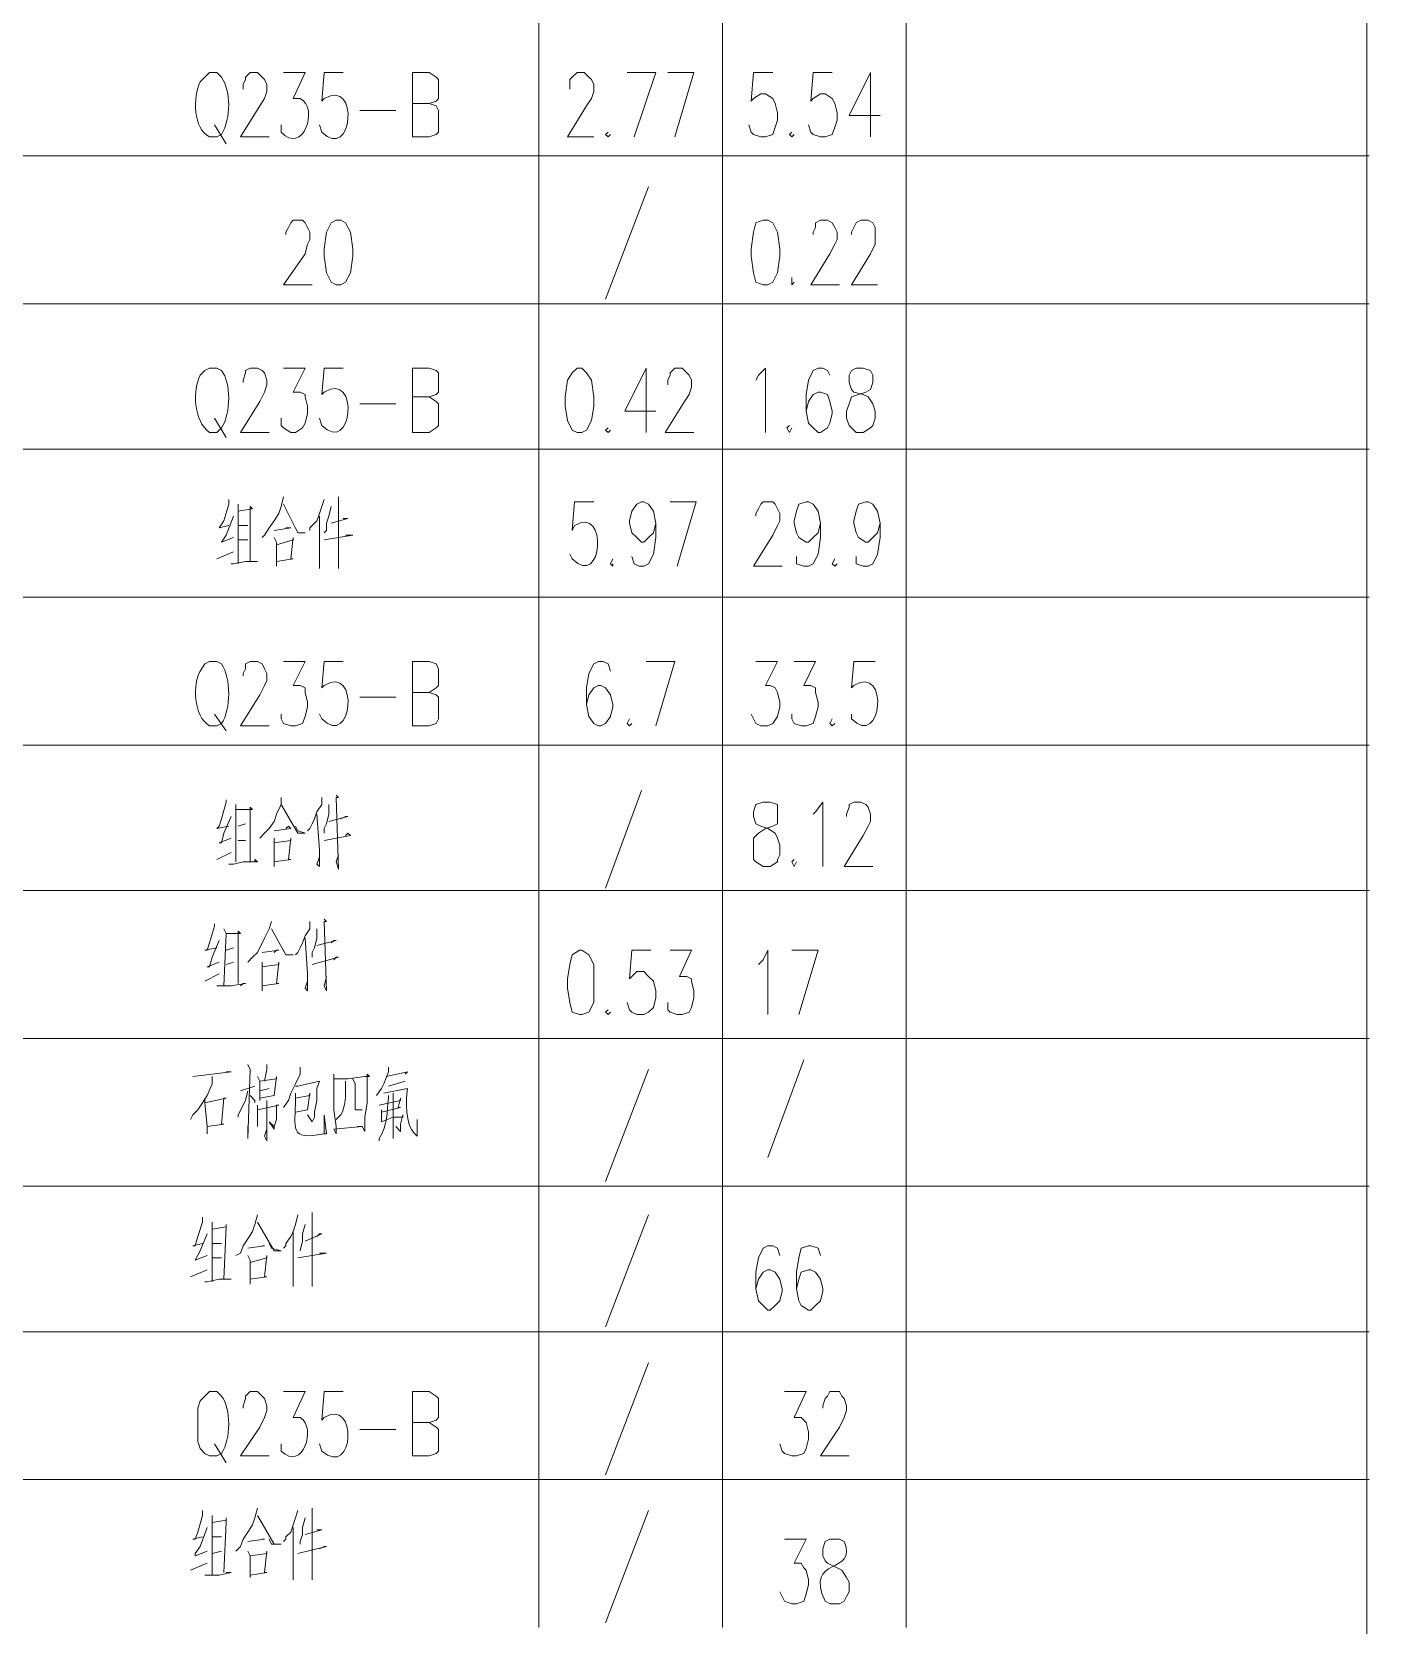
# Model space of a CAD drawing. Header units: millimetres. Extents: x 0 to 819, y 0 to 1152.
# Drawn here: x 718.3 to 819.2, y 175.3 to 295.5 of the extents above; entities that cross this region are included whole.
import ezdxf

# ---------------------------------------------------------------- set-up
doc = ezdxf.new("R2010")
doc.units = ezdxf.units.MM
doc.layers.add('1', color=7, linetype='Continuous')

msp = doc.modelspace()

# ---------------------------------------------------------------- linework, layer by layer
at = {"layer": '1', "color": 0, "lineweight": 18}
for points in [[(819, 14.361732), (43.56, 14.361732), (43.56, 1151.601732), (819, 1151.601732), (819, 14.361732)], [(819, 321.801732), (819, 255.201732)], [(819, 255.201732), (819, 244.221732)], [(819, 244.221732), (819, 233.061732)], [(819, 233.061732), (819, 221.901732)], [(819, 221.901732), (819, 210.921732)], [(819, 210.921732), (819, 199.761732)], [(819, 199.761732), (819, 188.601732)], [(819, 188.601732), (819, 177.621732)], [(819, 177.621732), (819, 166.461732)]]:
    msp.add_lwpolyline(points, dxfattribs=at)
at = {"layer": '1', "color": 0, "lineweight": 9}
for points in [[(756.54, 286.161732), (756.54, 297.321732)], [(770.4, 286.161732), (770.4, 297.321732)], [(784.26, 286.161732), (784.26, 297.321732)], [(734.22, 291.201732), (734.22, 291.561732), (734.4, 291.921732), (734.4, 292.101732), (734.76, 292.461732), (735.3, 292.461732), (735.66, 292.101732), (735.84, 291.921732), (736.02, 291.561732), (736.02, 291.021732), (735.84, 290.481732), (735.48, 289.941732), (734.04, 287.601732), (736.2, 287.601732)], [(747, 287.601732), (747, 292.461732), (748.26, 292.461732), (748.8, 292.101732), (748.98, 291.921732), (748.98, 291.561732), (748.98, 291.021732), (748.98, 290.481732), (748.8, 290.301732), (748.26, 290.121732), (747, 290.121732)], [(758.88, 291.201732), (758.88, 291.561732), (758.88, 291.921732), (759.06, 292.101732), (759.42, 292.461732), (759.96, 292.461732), (760.32, 292.101732), (760.5, 291.921732), (760.68, 291.561732), (760.68, 291.021732), (760.5, 290.481732), (760.14, 289.941732), (758.7, 287.601732), (760.68, 287.601732)], [(763.2, 292.461732), (765.36, 292.461732), (763.74, 287.601732)], [(766.26, 292.461732), (768.24, 292.461732), (766.8, 287.601732)], [(774.18, 292.461732), (772.74, 292.461732), (772.56, 290.301732), (772.74, 290.481732), (773.28, 290.841732), (773.64, 290.841732), (774.18, 290.481732), (774.36, 290.121732), (774.54, 289.401732), (774.54, 288.861732), (774.36, 288.321732), (774.18, 287.781732), (773.64, 287.601732), (773.28, 287.601732), (772.74, 287.781732), (772.56, 287.961732), (772.38, 288.501732)], [(778.68, 292.461732), (777.24, 292.461732), (777.06, 290.301732), (777.24, 290.481732), (777.78, 290.841732), (778.14, 290.841732), (778.68, 290.481732), (778.86, 290.121732), (779.04, 289.401732), (779.04, 288.861732), (778.86, 288.321732), (778.68, 287.781732), (778.14, 287.601732), (777.78, 287.601732), (777.24, 287.781732), (777.06, 287.961732), (776.88, 288.501732)], [(781.56, 292.461732), (779.94, 289.221732), (782.28, 289.221732)], [(781.56, 292.461732), (781.56, 287.601732)], [(748.26, 290.121732), (748.8, 289.941732), (748.98, 289.581732), (748.98, 289.221732), (748.98, 288.501732), (748.98, 287.961732), (748.8, 287.781732), (748.26, 287.601732), (747, 287.601732)], [(743.04, 289.581732), (745.74, 289.581732)], [(732.06, 288.501732), (732.96, 287.061732)], [(761.76, 287.961732), (761.58, 287.781732), (761.76, 287.601732), (761.94, 287.781732)], [(775.62, 287.961732), (775.44, 287.781732), (775.62, 287.601732), (775.8, 287.781732)], [(819.18, 286.161732), (569.34, 286.161732)], [(819.18, 286.161732), (569.34, 286.161732)], [(756.54, 275.001732), (756.54, 286.161732)], [(770.4, 275.001732), (770.4, 286.161732)], [(784.26, 275.001732), (784.26, 286.161732)], [(764.82, 283.821732), (761.58, 275.361732)], [(737.46, 280.221732), (737.46, 280.401732), (737.64, 280.761732), (737.82, 281.121732), (738, 281.301732), (738.72, 281.301732), (738.9, 281.121732), (739.08, 280.761732), (739.26, 280.401732), (739.26, 279.861732), (739.08, 279.501732), (738.9, 278.781732), (737.28, 276.441732), (739.44, 276.441732)], [(741.24, 281.301732), (740.88, 281.121732), (740.52, 280.401732), (740.34, 279.141732), (740.34, 278.601732), (740.52, 277.341732), (740.88, 276.621732), (741.24, 276.441732), (741.6, 276.441732), (741.96, 276.621732), (742.32, 277.341732), (742.5, 278.601732), (742.5, 279.141732), (742.32, 280.401732), (741.96, 281.121732), (741.6, 281.301732), (741.24, 281.301732)], [(773.46, 281.301732), (772.92, 281.121732), (772.74, 280.401732), (772.56, 279.141732), (772.56, 278.601732), (772.74, 277.341732), (772.92, 276.621732), (773.46, 276.441732), (773.82, 276.441732), (774.18, 276.621732), (774.54, 277.341732), (774.72, 278.601732), (774.72, 279.141732), (774.54, 280.401732), (774.18, 281.121732), (773.82, 281.301732), (773.46, 281.301732)], [(777.24, 280.221732), (777.24, 280.401732), (777.42, 280.761732), (777.42, 281.121732), (777.78, 281.301732), (778.32, 281.301732), (778.68, 281.121732), (778.86, 280.761732), (779.04, 280.401732), (779.04, 279.861732), (778.86, 279.501732), (778.5, 278.781732), (777.06, 276.441732), (779.22, 276.441732)], [(780.12, 280.221732), (780.12, 280.401732), (780.3, 280.761732), (780.48, 281.121732), (780.84, 281.301732), (781.38, 281.301732), (781.74, 281.121732), (781.92, 280.761732), (781.92, 280.401732), (781.92, 279.861732), (781.92, 279.501732), (781.56, 278.781732), (780.12, 276.441732), (782.1, 276.441732)], [(775.62, 276.981732), (775.62, 276.621732), (775.62, 276.441732), (775.8, 276.621732)], [(819.18, 275.001732), (569.34, 275.001732)], [(819.18, 275.001732), (569.34, 275.001732)], [(756.54, 264.021732), (756.54, 275.001732)], [(770.4, 264.021732), (770.4, 275.001732)], [(784.26, 264.021732), (784.26, 275.001732)], [(734.22, 269.061732), (734.22, 269.241732), (734.4, 269.781732), (734.4, 269.961732), (734.76, 270.141732), (735.3, 270.141732), (735.66, 269.961732), (735.84, 269.781732), (736.02, 269.241732), (736.02, 268.881732), (735.84, 268.341732), (735.48, 267.621732), (734.04, 265.281732), (736.2, 265.281732)], [(737.28, 270.141732), (738.9, 270.141732), (738, 268.341732), (738.54, 268.341732), (738.9, 268.161732), (738.9, 267.981732), (739.08, 267.261732), (739.08, 266.721732), (738.9, 266.001732), (738.72, 265.641732), (738.18, 265.281732), (737.82, 265.281732), (737.28, 265.641732), (737.1, 265.821732), (737.1, 266.361732)], [(747, 265.281732), (747, 270.141732), (748.26, 270.141732), (748.8, 269.961732), (748.98, 269.781732), (748.98, 269.241732), (748.98, 268.881732), (748.98, 268.341732), (748.8, 268.161732), (748.26, 267.981732), (747, 267.981732)], [(759.42, 270.141732), (759.06, 269.781732), (758.7, 269.241732), (758.52, 267.981732), (758.52, 267.261732), (758.7, 266.181732), (759.06, 265.461732), (759.42, 265.281732), (759.78, 265.281732), (760.14, 265.461732), (760.5, 266.181732), (760.68, 267.261732), (760.68, 267.981732), (760.5, 269.241732), (760.14, 269.781732), (759.78, 270.141732), (759.42, 270.141732)], [(764.64, 270.141732), (763.02, 266.901732), (765.36, 266.901732)], [(764.64, 270.141732), (764.64, 265.281732)], [(766.26, 268.881732), (766.26, 269.241732), (766.44, 269.601732), (766.44, 269.781732), (766.8, 270.141732), (767.34, 270.141732), (767.7, 269.781732), (767.88, 269.601732), (768.06, 269.241732), (768.06, 268.701732), (767.88, 268.161732), (767.52, 267.621732), (766.08, 265.281732), (768.24, 265.281732)], [(772.92, 269.241732), (773.1, 269.601732), (773.64, 270.141732), (773.64, 265.281732)], [(778.5, 269.601732), (778.32, 269.961732), (777.96, 270.141732), (777.6, 270.141732), (777.24, 269.961732), (776.88, 269.241732), (776.7, 268.161732), (776.7, 266.901732), (776.88, 266.001732), (777.24, 265.641732), (777.6, 265.281732), (777.78, 265.281732), (778.32, 265.641732), (778.5, 266.001732), (778.68, 266.721732), (778.68, 266.901732), (778.5, 267.621732), (778.32, 268.161732), (777.78, 268.341732), (777.6, 268.341732), (777.24, 268.161732), (776.88, 267.621732), (776.7, 266.901732)], [(780.48, 270.141732), (780.12, 269.961732), (779.94, 269.601732), (779.94, 269.061732), (780.12, 268.521732), (780.3, 268.341732), (781.02, 268.161732), (781.38, 267.981732), (781.74, 267.441732), (781.92, 266.901732), (781.92, 266.361732), (781.74, 265.821732), (781.56, 265.641732), (781.02, 265.281732), (780.48, 265.281732), (780.12, 265.641732), (779.94, 265.821732), (779.76, 266.361732), (779.76, 266.901732), (779.94, 267.441732), (780.12, 267.981732), (780.66, 268.161732), (781.2, 268.341732), (781.56, 268.521732), (781.74, 269.061732), (781.74, 269.601732), (781.56, 269.961732), (781.02, 270.141732), (780.48, 270.141732)], [(743.04, 267.441732), (745.74, 267.441732)], [(748.26, 267.981732), (748.8, 267.621732), (748.98, 267.441732), (748.98, 266.901732), (748.98, 266.361732), (748.98, 265.821732), (748.8, 265.641732), (748.26, 265.281732), (747, 265.281732)], [(732.06, 266.361732), (732.96, 264.921732)], [(775.44, 265.821732), (775.26, 265.641732), (775.44, 265.281732), (775.62, 265.641732)], [(761.76, 265.641732), (761.58, 265.461732), (761.76, 265.281732), (761.94, 265.461732)], [(819.18, 264.021732), (569.34, 264.021732)], [(819.18, 264.021732), (569.34, 264.021732)], [(756.54, 252.861732), (756.54, 264.021732)], [(770.4, 252.861732), (770.4, 264.021732)], [(784.26, 252.861732), (784.26, 264.021732)], [(733.14, 260.241732), (733.14, 259.881732), (732.78, 258.621732), (732.42, 258.081732), (732.42, 258.081732), (733.14, 258.261732)], [(733.86, 259.881732), (733.86, 259.341732), (733.86, 255.381732)], [(737.28, 260.421732), (737.1, 259.701732), (736.92, 259.161732), (736.56, 258.621732), (736.2, 258.081732), (735.84, 257.541732), (735.66, 257.361732)], [(737.28, 259.881732), (738.36, 257.721732), (738.9, 257.721732), (738.36, 257.721732), (738.18, 258.081732)], [(740.34, 260.241732), (739.98, 259.161732), (739.8, 258.621732), (739.44, 258.261732), (739.26, 258.081732), (739.26, 257.901732)], [(741.42, 260.421732), (741.42, 260.241732), (741.42, 260.421732), (741.42, 255.021732), (741.42, 256.101732)], [(765.36, 258.441732), (765.18, 257.721732), (764.82, 257.361732), (764.46, 257.001732), (764.28, 257.001732), (763.92, 257.361732), (763.56, 257.721732), (763.38, 258.441732), (763.38, 258.621732), (763.56, 259.341732), (763.92, 259.881732), (764.28, 260.061732), (764.46, 260.061732), (764.82, 259.881732), (765.18, 259.341732), (765.36, 258.441732), (765.36, 257.361732), (765.18, 256.101732), (764.82, 255.381732), (764.46, 255.201732), (764.1, 255.201732), (763.74, 255.381732), (763.56, 255.921732)], [(766.44, 260.061732), (768.42, 260.061732), (766.98, 255.201732)], [(772.92, 258.981732), (772.92, 259.161732), (773.1, 259.521732), (773.28, 259.881732), (773.46, 260.061732), (774.18, 260.061732), (774.36, 259.881732), (774.54, 259.521732), (774.72, 259.161732), (774.72, 258.621732), (774.54, 258.261732), (774.18, 257.541732), (772.74, 255.201732), (774.9, 255.201732)], [(777.78, 258.441732), (777.6, 257.721732), (777.24, 257.361732), (776.88, 257.001732), (776.7, 257.001732), (776.16, 257.361732), (775.98, 257.721732), (775.8, 258.441732), (775.8, 258.621732), (775.98, 259.341732), (776.16, 259.881732), (776.7, 260.061732), (776.88, 260.061732), (777.24, 259.881732), (777.6, 259.341732), (777.78, 258.441732), (777.78, 257.361732), (777.6, 256.101732), (777.24, 255.381732), (776.88, 255.201732), (776.52, 255.201732), (775.98, 255.381732), (775.98, 255.921732)], [(782.28, 258.441732), (782.1, 257.721732), (781.74, 257.361732), (781.38, 257.001732), (781.2, 257.001732), (780.66, 257.361732), (780.48, 257.721732), (780.3, 258.441732), (780.3, 258.621732), (780.48, 259.341732), (780.66, 259.881732), (781.2, 260.061732), (781.38, 260.061732), (781.74, 259.881732), (782.1, 259.341732), (782.28, 258.441732), (782.28, 257.361732), (782.1, 256.101732), (781.74, 255.381732), (781.38, 255.201732), (781.02, 255.201732), (780.48, 255.381732), (780.48, 255.921732)], [(733.5, 258.981732), (732.96, 257.541732), (732.6, 257.001732), (732.6, 257.001732), (733.5, 257.361732)], [(733.86, 259.341732), (734.94, 259.521732), (734.76, 259.701732), (734.76, 259.341732), (734.76, 255.561732)], [(739.98, 258.981732), (739.98, 255.021732), (739.98, 255.921732)], [(740.88, 259.701732), (740.7, 258.981732), (740.52, 258.441732), (740.52, 257.901732), (740.34, 257.721732)], [(740.88, 258.441732), (742.14, 258.801732), (741.96, 258.801732), (741.78, 258.801732)], [(734.58, 258.261732), (733.86, 258.261732)], [(736.56, 257.901732), (737.82, 258.081732), (737.82, 258.081732), (737.46, 258.081732)], [(736.56, 257.361732), (736.74, 257.001732), (736.74, 256.101732), (736.74, 255.201732), (736.74, 255.561732), (738, 255.741732), (737.82, 255.741732), (738, 257.361732), (738, 257.181732), (736.74, 256.821732)], [(740.34, 257.181732), (742.5, 257.541732), (742.32, 257.541732), (741.96, 257.541732)], [(732.24, 255.741732), (733.5, 256.281732)], [(733.86, 257.181732), (734.58, 257.181732)], [(733.32, 255.381732), (733.5, 255.381732), (734.4, 255.561732), (735.3, 255.561732), (735.12, 255.561732), (735.12, 255.561732), (734.94, 255.561732)], [(762.12, 255.741732), (761.94, 255.381732), (762.12, 255.201732), (762.12, 255.381732)], [(778.86, 255.741732), (778.68, 255.381732), (778.86, 255.201732), (779.04, 255.381732)], [(819.18, 252.861732), (569.34, 252.861732)], [(819.18, 252.861732), (569.34, 252.861732)], [(756.54, 241.701732), (756.54, 252.861732)], [(770.4, 252.861732), (770.4, 241.701732)], [(770.4, 241.701732), (770.4, 252.861732)], [(784.26, 241.701732), (784.26, 252.861732)], [(734.22, 246.921732), (734.22, 247.101732), (734.4, 247.461732), (734.4, 247.821732), (734.76, 248.001732), (735.3, 248.001732), (735.66, 247.821732), (735.84, 247.461732), (736.02, 247.101732), (736.02, 246.561732), (735.84, 246.201732), (735.48, 245.481732), (734.04, 243.141732), (736.2, 243.141732)], [(737.28, 248.001732), (738.9, 248.001732), (738, 246.201732), (738.54, 246.201732), (738.9, 246.021732), (738.9, 245.661732), (739.08, 244.941732), (739.08, 244.581732), (738.9, 243.861732), (738.72, 243.321732), (738.18, 243.141732), (737.82, 243.141732), (737.28, 243.321732), (737.1, 243.681732), (737.1, 244.041732)], [(747, 243.141732), (747, 248.001732), (748.26, 248.001732), (748.8, 247.821732), (748.98, 247.461732), (748.98, 247.101732), (748.98, 246.561732), (748.98, 246.201732), (748.8, 246.021732), (748.26, 245.661732), (747, 245.661732)], [(761.94, 247.281732), (761.76, 247.821732), (761.4, 248.001732), (761.04, 248.001732), (760.68, 247.821732), (760.32, 247.101732), (760.14, 246.021732), (760.14, 244.761732), (760.32, 243.861732), (760.68, 243.321732), (761.04, 243.141732), (761.22, 243.141732), (761.58, 243.321732), (761.94, 243.861732), (762.12, 244.581732), (762.12, 244.761732), (761.94, 245.481732), (761.58, 246.021732), (761.22, 246.201732), (761.04, 246.201732), (760.68, 246.021732), (760.32, 245.481732), (760.14, 244.761732)], [(764.64, 248.001732), (766.8, 248.001732), (765.36, 243.141732)], [(772.92, 248.001732), (774.54, 248.001732), (773.64, 246.201732), (774, 246.201732), (774.36, 246.021732), (774.54, 245.661732), (774.72, 244.941732), (774.72, 244.581732), (774.54, 243.861732), (774.18, 243.321732), (773.82, 243.141732), (773.28, 243.141732), (772.92, 243.321732), (772.74, 243.681732), (772.56, 244.041732)], [(775.8, 248.001732), (777.42, 248.001732), (776.52, 246.201732), (777.06, 246.201732), (777.42, 246.021732), (777.42, 245.661732), (777.6, 244.941732), (777.6, 244.581732), (777.42, 243.861732), (777.24, 243.321732), (776.7, 243.141732), (776.34, 243.141732), (775.8, 243.321732), (775.62, 243.681732), (775.62, 244.041732)], [(743.04, 245.301732), (745.74, 245.301732)], [(748.26, 245.661732), (748.8, 245.481732), (748.98, 245.301732), (748.98, 244.761732), (748.98, 244.041732), (748.98, 243.681732), (748.8, 243.321732), (748.26, 243.141732), (747, 243.141732)], [(732.06, 244.041732), (732.96, 242.781732)], [(763.38, 243.681732), (763.2, 243.321732), (763.38, 243.141732), (763.56, 243.321732)], [(778.68, 243.681732), (778.5, 243.321732), (778.68, 243.141732), (778.86, 243.321732)], [(819.18, 241.701732), (569.34, 241.701732)], [(819.18, 241.701732), (569.34, 241.701732)], [(756.54, 230.721732), (756.54, 241.701732)], [(770.4, 242.241732), (770.4, 231.081732)], [(770.4, 230.721732), (770.4, 241.701732)], [(784.26, 230.721732), (784.26, 241.701732)], [(764.28, 238.281732), (761.58, 230.901732)], [(732.96, 237.561732), (732.96, 237.381732), (732.6, 236.121732), (732.42, 235.581732), (732.24, 235.401732), (733.14, 235.581732)], [(733.68, 237.201732), (733.68, 236.841732), (733.68, 232.881732)], [(733.68, 236.841732), (734.94, 236.841732), (734.76, 237.021732), (734.76, 236.841732), (734.76, 232.881732)], [(737.1, 237.741732), (737.1, 237.201732), (736.74, 236.481732), (736.56, 235.941732), (736.2, 235.401732), (735.84, 235.041732), (735.48, 234.681732)], [(737.1, 237.201732), (738.36, 235.041732), (738.9, 235.041732), (738.36, 235.221732), (738.18, 235.581732)], [(740.16, 237.741732), (740.16, 237.201732), (739.8, 236.661732), (739.62, 236.121732), (739.44, 235.761732), (739.26, 235.401732), (739.08, 235.221732)], [(740.7, 237.201732), (740.7, 236.481732), (740.52, 235.761732), (740.34, 235.401732), (740.34, 235.041732)], [(741.24, 237.921732), (741.42, 237.741732), (741.24, 237.741732), (741.42, 232.341732), (741.24, 232.881732), (741.42, 233.421732)], [(773.46, 237.381732), (772.92, 237.201732), (772.74, 236.661732), (772.74, 236.301732), (772.92, 235.761732), (773.28, 235.581732), (773.82, 235.401732), (774.36, 235.041732), (774.54, 234.681732), (774.72, 234.141732), (774.72, 233.421732), (774.54, 233.061732), (774.54, 232.881732), (774, 232.521732), (773.46, 232.521732), (772.92, 232.881732), (772.74, 233.061732), (772.74, 233.421732), (772.74, 234.141732), (772.74, 234.681732), (773.1, 235.041732), (773.64, 235.401732), (774.18, 235.581732), (774.54, 235.761732), (774.54, 236.301732), (774.54, 236.661732), (774.54, 237.201732), (774, 237.381732), (773.46, 237.381732)], [(777.24, 236.481732), (777.42, 236.661732), (777.96, 237.381732), (777.96, 232.521732)], [(779.76, 236.301732), (779.76, 236.481732), (779.94, 237.021732), (779.94, 237.201732), (780.3, 237.381732), (780.84, 237.381732), (781.2, 237.201732), (781.38, 237.021732), (781.56, 236.481732), (781.56, 235.941732), (781.38, 235.581732), (781.02, 234.861732), (779.58, 232.521732), (781.74, 232.521732)], [(733.32, 236.301732), (732.78, 235.041732), (732.6, 234.321732), (732.42, 234.321732), (733.32, 234.681732)], [(734.4, 235.761732), (733.86, 235.581732)], [(739.8, 236.481732), (739.98, 233.781732), (739.98, 232.521732), (739.8, 232.701732), (739.98, 233.241732)], [(740.7, 235.941732), (742.14, 236.301732), (741.96, 236.301732), (741.6, 236.121732)], [(733.86, 234.501732), (734.4, 234.501732)], [(736.56, 235.221732), (737.82, 235.401732), (737.64, 235.581732), (737.46, 235.401732)], [(736.56, 234.681732), (736.56, 234.321732), (736.56, 233.421732), (736.56, 232.521732), (736.56, 232.881732), (737.82, 233.061732), (737.64, 233.061732), (737.82, 234.681732), (737.82, 234.501732), (736.56, 234.321732)], [(740.34, 234.501732), (742.32, 234.861732), (742.14, 235.041732), (741.96, 234.861732)], [(732.24, 233.061732), (733.32, 233.601732)], [(733.14, 232.701732), (733.5, 232.701732), (734.22, 232.881732), (735.3, 232.881732), (735.12, 233.061732), (735.12, 232.881732), (734.76, 232.881732)], [(775.8, 233.061732), (775.62, 232.881732), (775.8, 232.521732), (775.98, 232.881732)], [(770.4, 230.901732), (770.4, 219.921732)], [(819.18, 230.721732), (569.34, 230.721732)], [(819.18, 230.721732), (569.34, 230.721732)], [(756.54, 219.561732), (756.54, 230.721732)], [(770.4, 219.561732), (770.4, 230.721732)], [(784.26, 219.561732), (784.26, 230.721732)], [(740.34, 228.561732), (740.52, 228.381732), (740.34, 228.381732), (740.52, 223.161732), (740.34, 223.521732), (740.52, 224.241732)], [(732.06, 228.201732), (732.06, 228.021732), (731.7, 226.761732), (731.52, 226.221732), (731.34, 226.221732), (732.24, 226.401732)], [(732.78, 227.841732), (732.96, 227.481732), (732.78, 223.521732)], [(732.96, 227.481732), (734.04, 227.481732), (733.86, 227.661732), (733.86, 227.481732), (733.86, 223.701732)], [(736.38, 228.381732), (736.2, 227.841732), (735.84, 227.121732), (735.3, 226.041732), (734.94, 225.681732), (734.58, 225.321732)], [(736.38, 227.841732), (737.46, 225.861732), (738, 225.861732), (737.46, 225.861732), (737.28, 226.221732)], [(739.26, 228.381732), (739.26, 227.841732), (738.9, 227.301732), (738.72, 226.761732), (738.54, 226.401732), (738.36, 226.041732), (738.18, 225.861732)], [(739.8, 227.841732), (739.8, 227.121732), (739.62, 226.401732), (739.44, 226.041732), (739.44, 225.681732)], [(732.42, 226.941732), (731.88, 225.681732), (731.7, 224.961732), (731.52, 224.961732), (732.42, 225.321732)], [(733.5, 226.401732), (732.96, 226.221732)], [(735.66, 226.041732), (736.92, 226.221732), (736.74, 226.221732), (736.56, 226.041732)], [(738.9, 227.121732), (739.08, 224.421732), (739.08, 223.161732), (738.9, 223.341732), (739.08, 223.881732)], [(739.8, 226.581732), (741.24, 226.941732), (741.06, 226.941732), (740.88, 226.761732)], [(759.6, 226.221732), (759.06, 225.861732), (758.88, 225.141732), (758.7, 224.061732), (758.7, 223.341732), (758.88, 222.261732), (759.06, 221.541732), (759.6, 221.361732), (759.78, 221.361732), (760.32, 221.541732), (760.68, 222.261732), (760.68, 223.341732), (760.68, 224.061732), (760.68, 225.141732), (760.32, 225.861732), (759.78, 226.221732), (759.6, 226.221732)], [(765, 226.221732), (763.56, 226.221732), (763.38, 224.061732), (763.56, 224.241732), (763.92, 224.601732), (764.46, 224.601732), (764.82, 224.241732), (765.18, 223.881732), (765.36, 223.161732), (765.36, 222.621732), (765.18, 221.901732), (764.82, 221.541732), (764.46, 221.361732), (763.92, 221.361732), (763.56, 221.541732), (763.38, 221.721732), (763.2, 222.261732)], [(766.44, 226.221732), (768.06, 226.221732), (767.16, 224.241732), (767.7, 224.241732), (768.06, 224.061732), (768.06, 223.881732), (768.24, 223.161732), (768.24, 222.621732), (768.06, 221.901732), (767.88, 221.541732), (767.34, 221.361732), (766.98, 221.361732), (766.44, 221.541732), (766.26, 221.721732), (766.26, 222.261732)], [(773.1, 225.141732), (773.46, 225.501732), (773.82, 226.221732), (773.82, 221.361732)], [(775.62, 226.221732), (777.6, 226.221732), (776.16, 221.361732)], [(732.96, 225.141732), (733.5, 225.321732)], [(735.66, 225.321732), (735.66, 224.961732), (735.66, 224.241732), (735.66, 223.161732), (735.66, 223.521732), (736.92, 223.701732), (736.74, 223.701732), (736.92, 225.321732), (736.92, 225.141732), (735.66, 224.961732)], [(739.44, 225.141732), (741.42, 225.681732), (741.24, 225.681732), (741.06, 225.501732)], [(731.34, 223.881732), (732.42, 224.421732)], [(732.24, 223.521732), (732.6, 223.521732), (733.32, 223.521732), (734.4, 223.701732), (734.22, 223.701732), (734.04, 223.521732)], [(761.76, 221.721732), (761.58, 221.541732), (761.76, 221.361732), (761.94, 221.541732)], [(819.18, 219.561732), (569.34, 219.561732)], [(819.18, 219.561732), (569.34, 219.561732)], [(756.54, 208.401732), (756.54, 219.561732)], [(770.4, 219.921732), (770.4, 208.761732)], [(770.4, 208.401732), (770.4, 219.561732)], [(784.26, 208.401732), (784.26, 219.561732)], [(776.52, 217.941732), (773.82, 210.561732)], [(731.88, 216.681732), (731.88, 216.501732), (731.88, 216.141732), (731.52, 215.241732), (731.16, 214.701732), (730.8, 214.161732), (730.44, 213.801732), (730.26, 213.441732)], [(730.44, 216.681732), (733.32, 217.041732), (733.32, 217.041732), (732.96, 217.041732)], [(734.58, 217.581732), (734.76, 217.221732), (734.58, 212.001732), (734.58, 212.361732), (734.58, 212.901732)], [(735.3, 216.681732), (735.48, 216.321732), (735.48, 214.881732), (735.48, 215.061732), (736.56, 215.241732), (736.56, 215.241732), (736.74, 216.681732), (736.74, 216.501732), (735.48, 216.321732)], [(736.02, 217.581732), (736.02, 217.221732), (735.84, 216.321732)], [(738.54, 217.401732), (738.54, 216.861732), (738.18, 216.141732), (737.82, 215.421732), (737.64, 214.881732), (737.28, 214.341732)], [(741.06, 216.861732), (741.06, 216.321732), (741.06, 214.161732), (741.24, 212.901732), (741.24, 212.361732), (741.06, 212.721732), (743.22, 212.901732), (743.04, 212.901732), (742.86, 212.901732)], [(743.22, 212.901732), (743.4, 212.541732), (743.4, 212.901732), (743.4, 213.621732), (743.58, 214.701732), (743.58, 215.601732), (743.58, 216.861732), (743.76, 216.681732), (743.4, 216.681732), (742.14, 216.501732), (741.06, 216.501732)], [(742.5, 216.501732), (742.68, 216.141732), (742.68, 214.161732), (742.68, 214.161732), (743.04, 214.161732), (743.22, 214.161732)], [(745.2, 217.401732), (745.2, 217.221732), (745.2, 217.041732), (744.84, 216.141732), (744.66, 215.781732), (744.3, 215.241732)], [(745.02, 216.681732), (746.64, 217.041732), (746.64, 217.041732), (746.46, 216.861732)], [(764.82, 217.221732), (761.58, 208.761732)], [(734.58, 215.601732), (734.4, 214.881732), (733.86, 213.801732), (733.86, 213.621732)], [(734.04, 215.601732), (735.12, 215.961732)], [(734.76, 215.241732), (735.12, 214.881732), (735.12, 214.701732)], [(735.48, 215.601732), (736.2, 215.781732)], [(738.18, 215.961732), (738.36, 215.961732), (739.98, 216.321732), (739.98, 216.321732), (739.8, 215.781732), (739.8, 214.881732), (739.62, 213.981732), (739.62, 213.621732), (739.44, 213.261732), (739.08, 213.801732), (739.44, 213.261732)], [(738.18, 215.061732), (739.26, 215.241732), (739.26, 215.421732), (739.08, 214.161732), (739.08, 214.161732), (738.18, 213.981732)], [(746.46, 216.321732), (745.2, 215.961732)], [(745.56, 215.421732), (745.56, 215.241732), (745.56, 212.001732), (745.56, 212.541732)], [(731.34, 215.061732), (731.34, 214.701732), (731.52, 212.901732), (731.52, 212.361732), (731.52, 212.901732), (732.78, 213.081732), (732.6, 213.081732), (732.78, 215.061732), (732.96, 215.061732), (731.34, 214.701732)], [(735.3, 214.521732), (735.3, 212.901732), (735.3, 213.441732)], [(735.3, 214.161732), (736.92, 214.521732), (736.74, 214.521732), (736.74, 214.341732), (736.74, 213.441732), (736.56, 212.901732), (736.56, 212.721732), (736.2, 213.261732), (736.56, 212.901732)], [(736.02, 214.881732), (736.02, 211.821732), (735.84, 212.181732), (736.02, 212.721732)], [(744.48, 214.521732), (746.1, 214.881732), (746.1, 215.061732), (745.92, 214.341732), (746.1, 214.341732), (744.66, 213.981732), (744.66, 214.161732), (744.66, 213.981732), (744.66, 213.261732), (744.66, 213.261732), (745.56, 213.621732), (746.28, 213.621732), (746.28, 213.801732), (746.1, 213.081732), (746.1, 212.901732), (746.1, 212.721732), (746.1, 212.541732), (745.74, 212.901732)], [(819.18, 208.401732), (569.34, 208.401732)], [(819.18, 208.401732), (569.34, 208.401732)], [(756.54, 197.421732), (756.54, 208.401732)], [(770.4, 208.761732), (770.4, 197.781732)], [(770.4, 197.421732), (770.4, 208.401732)], [(784.26, 197.421732), (784.26, 208.401732)], [(731.16, 206.061732), (731.16, 205.701732), (730.8, 204.621732), (730.62, 203.901732), (730.44, 203.901732), (731.16, 204.081732)], [(731.88, 205.701732), (731.88, 201.201732)], [(735.3, 206.241732), (735.12, 205.521732), (734.94, 204.981732), (734.58, 204.441732), (734.22, 203.901732), (734.04, 203.361732), (733.68, 203.181732)], [(735.3, 205.701732), (736.56, 203.541732), (737.1, 203.541732), (736.38, 203.721732), (736.2, 204.081732)], [(738.36, 206.241732), (738.18, 205.521732), (738, 204.981732), (737.82, 204.621732), (737.46, 204.081732), (737.46, 203.901732), (737.28, 203.721732)], [(739.44, 206.421732), (739.44, 206.241732), (739.44, 206.241732), (739.44, 200.841732), (739.44, 201.201732), (739.44, 201.921732)], [(764.82, 206.241732), (761.58, 197.781732)], [(731.52, 204.801732), (730.98, 203.541732), (730.62, 202.821732), (730.62, 202.821732), (731.52, 203.181732)], [(731.88, 205.161732), (732.96, 205.341732), (732.96, 205.521732), (732.96, 205.341732), (732.78, 201.381732)], [(738, 204.981732), (738, 202.281732), (738, 200.841732), (738, 201.201732), (738, 201.741732)], [(738.9, 205.521732), (738.72, 204.801732), (738.72, 204.261732), (738.54, 203.541732)], [(738.9, 204.261732), (740.16, 204.801732), (739.98, 204.801732), (739.8, 204.621732)], [(732.6, 204.081732), (731.88, 204.081732)], [(734.58, 203.721732), (735.84, 203.901732), (735.84, 203.901732), (735.66, 203.901732)], [(738.36, 203.001732), (740.52, 203.361732), (740.34, 203.361732), (739.98, 203.361732)], [(774.72, 203.181732), (774.54, 203.721732), (774.18, 203.901732), (773.82, 203.901732), (773.46, 203.721732), (773.1, 203.001732), (772.92, 201.921732), (772.92, 200.661732), (773.1, 199.761732), (773.46, 199.401732), (773.82, 199.041732), (774, 199.041732), (774.36, 199.401732), (774.72, 199.761732), (774.9, 200.481732), (774.9, 200.661732), (774.72, 201.381732), (774.36, 201.921732), (774, 202.101732), (773.82, 202.101732), (773.46, 201.921732), (773.1, 201.381732), (772.92, 200.661732)], [(777.78, 203.181732), (777.6, 203.721732), (777.06, 203.901732), (776.88, 203.901732), (776.34, 203.721732), (776.16, 203.001732), (775.98, 201.921732), (775.98, 200.661732), (776.16, 199.761732), (776.34, 199.401732), (776.88, 199.041732), (777.06, 199.041732), (777.42, 199.401732), (777.78, 199.761732), (777.96, 200.481732), (777.96, 200.661732), (777.78, 201.381732), (777.42, 201.921732), (777.06, 202.101732), (776.88, 202.101732), (776.34, 201.921732), (776.16, 201.381732), (775.98, 200.661732)], [(730.26, 201.561732), (731.52, 202.101732)], [(731.88, 203.001732), (732.6, 203.001732)], [(734.58, 203.181732), (734.76, 202.821732), (734.76, 201.921732), (734.76, 201.021732), (734.76, 201.381732), (736.02, 201.561732), (735.84, 201.561732), (736.02, 203.181732), (736.02, 203.001732), (734.76, 202.641732)], [(731.34, 201.201732), (731.52, 201.201732), (732.42, 201.381732), (733.32, 201.381732), (733.14, 201.381732), (732.96, 201.381732)], [(819.18, 197.421732), (569.34, 197.421732)], [(819.18, 197.421732), (569.34, 197.421732)], [(756.54, 186.261732), (756.54, 197.421732)], [(770.4, 197.781732), (770.4, 186.621732)], [(770.4, 186.261732), (770.4, 197.421732)], [(784.26, 186.261732), (784.26, 197.421732)], [(764.82, 195.081732), (761.58, 186.621732)], [(734.22, 191.661732), (734.22, 191.841732), (734.4, 192.381732), (734.4, 192.561732), (734.76, 192.921732), (735.3, 192.921732), (735.66, 192.561732), (735.84, 192.381732), (736.02, 191.841732), (736.02, 191.481732), (735.84, 190.941732), (735.48, 190.221732), (734.04, 188.061732), (736.2, 188.061732)], [(747, 188.061732), (747, 192.921732), (748.26, 192.921732), (748.8, 192.561732), (748.98, 192.381732), (748.98, 191.841732), (748.98, 191.481732), (748.98, 190.941732), (748.8, 190.761732), (748.26, 190.581732), (747, 190.581732)], [(775.08, 192.921732), (776.7, 192.921732), (775.8, 190.941732), (776.34, 190.941732), (776.52, 190.761732), (776.7, 190.581732), (776.88, 189.861732), (776.88, 189.321732), (776.7, 188.601732), (776.52, 188.241732), (775.98, 188.061732), (775.62, 188.061732), (775.08, 188.241732), (774.9, 188.421732), (774.72, 188.961732)], [(777.96, 191.661732), (777.96, 191.841732), (778.14, 192.381732), (778.32, 192.561732), (778.5, 192.921732), (779.22, 192.921732), (779.4, 192.561732), (779.58, 192.381732), (779.76, 191.841732), (779.76, 191.481732), (779.58, 190.941732), (779.22, 190.221732), (777.78, 188.061732), (779.94, 188.061732)], [(743.04, 190.041732), (745.74, 190.041732)], [(748.26, 190.581732), (748.8, 190.221732), (748.98, 190.041732), (748.98, 189.681732), (748.98, 188.961732), (748.98, 188.421732), (748.8, 188.241732), (748.26, 188.061732), (747, 188.061732)], [(732.06, 188.961732), (732.96, 187.521732)], [(770.4, 186.621732), (770.4, 175.461732)], [(819.18, 186.261732), (569.34, 186.261732)], [(819.18, 186.261732), (569.34, 186.261732)], [(756.54, 175.101732), (756.54, 186.261732)], [(770.4, 175.101732), (770.4, 186.261732)], [(784.26, 175.101732), (784.26, 186.261732)], [(735.3, 184.101732), (735.12, 183.381732), (734.94, 182.841732), (734.58, 182.301732), (734.22, 181.761732), (734.04, 181.221732), (733.68, 180.861732)], [(739.44, 184.101732), (739.44, 183.921732), (739.44, 184.101732), (739.44, 178.701732), (739.44, 179.061732), (739.44, 179.781732)], [(731.16, 183.921732), (731.16, 183.561732), (730.8, 182.301732), (730.62, 181.761732), (730.44, 181.761732), (731.16, 181.941732)], [(731.88, 183.561732), (731.88, 179.061732)], [(731.88, 183.021732), (732.96, 183.201732), (732.96, 183.381732), (732.96, 183.021732), (732.78, 179.241732)], [(735.3, 183.561732), (736.56, 181.401732), (737.1, 181.401732), (736.38, 181.401732), (736.2, 181.761732)], [(738.36, 183.921732), (738.18, 183.381732), (738, 182.841732), (737.82, 182.301732), (737.46, 181.941732), (737.46, 181.761732), (737.28, 181.581732)], [(738.9, 183.381732), (738.72, 182.661732), (738.72, 182.121732), (738.54, 181.581732), (738.54, 181.401732)], [(764.82, 183.921732), (761.58, 175.461732)], [(731.52, 182.661732), (730.98, 181.221732), (730.62, 180.681732), (730.62, 180.501732), (731.52, 180.861732)], [(732.6, 181.941732), (731.88, 181.941732)], [(734.58, 181.581732), (735.84, 181.761732), (735.84, 181.761732), (735.66, 181.761732)], [(738, 182.661732), (738, 179.961732), (738, 178.701732), (738, 179.061732), (738, 179.421732)], [(738.9, 182.121732), (740.16, 182.481732), (739.98, 182.481732), (739.8, 182.481732)], [(775.08, 181.761732), (776.7, 181.761732), (775.8, 179.961732), (776.34, 179.961732), (776.52, 179.601732), (776.7, 179.421732), (776.88, 178.701732), (776.88, 178.341732), (776.7, 177.621732), (776.52, 177.081732), (775.98, 176.901732), (775.62, 176.901732), (775.08, 177.081732), (774.9, 177.441732), (774.72, 177.801732)], [(731.88, 180.681732), (732.6, 180.861732)], [(734.58, 180.861732), (734.76, 180.501732), (734.76, 179.781732), (734.76, 178.881732), (734.76, 179.061732), (736.02, 179.241732), (735.84, 179.241732), (736.02, 180.861732), (736.02, 180.681732), (734.76, 180.501732)], [(738.36, 180.681732), (740.52, 181.221732), (740.34, 181.221732), (739.98, 181.041732)], [(730.26, 179.421732), (731.52, 179.961732)], [(731.34, 179.061732), (731.52, 179.061732), (732.42, 179.061732), (733.32, 179.241732), (733.14, 179.241732), (732.96, 179.241732)]]:
    msp.add_lwpolyline(points, dxfattribs=at)
for points, knots in [([(731.7, 292.461732), (731.7, 292.461732), (731.34, 292.101732), (731.34, 292.101732), (731.34, 292.101732), (730.98, 291.741732), (730.98, 291.741732), (730.44, 290.661732), (730.44, 288.141732), (731.7, 287.601732), (731.7, 287.601732), (732.24, 287.601732), (732.24, 287.601732), (732.24, 287.601732), (732.6, 287.781732), (732.6, 287.781732), (733.32, 289.041732), (733.32, 291.021732), (732.6, 292.101732), (732.6, 292.101732), (732.24, 292.461732), (732.24, 292.461732), (732.24, 292.461732), (731.7, 292.461732), (731.7, 292.461732)], [0, 0, 0, 0, 1, 1, 1, 2, 2, 2, 3, 3, 3, 4, 4, 4, 5, 5, 5, 6, 6, 6, 7, 7, 7, 8, 8, 8, 8]), ([(737.28, 292.461732), (737.28, 292.461732), (738.9, 292.461732), (738.9, 292.461732), (738.9, 292.461732), (738, 290.481732), (738, 290.481732), (738, 290.481732), (738.54, 290.481732), (738.54, 290.481732), (739.98, 289.761732), (738.72, 286.161732), (737.1, 287.961732), (737.1, 287.961732), (737.1, 288.501732), (737.1, 288.501732)], [0, 0, 0, 0, 1, 1, 1, 2, 2, 2, 3, 3, 3, 4, 4, 4, 5, 5, 5, 5]), ([(741.78, 292.461732), (741.78, 292.461732), (740.34, 292.461732), (740.34, 292.461732), (740.34, 292.461732), (740.16, 290.301732), (740.16, 290.301732), (740.16, 290.301732), (740.34, 290.481732), (740.34, 290.481732), (743.04, 292.101732), (742.5, 285.621732), (740.16, 287.961732), (740.16, 287.961732), (739.98, 288.501732), (739.98, 288.501732)], [0, 0, 0, 0, 1, 1, 1, 2, 2, 2, 3, 3, 3, 4, 4, 4, 5, 5, 5, 5]), ([(731.7, 270.141732), (731.7, 270.141732), (731.34, 269.961732), (731.34, 269.961732), (731.34, 269.961732), (730.98, 269.601732), (730.98, 269.601732), (730.44, 268.521732), (730.44, 266.181732), (731.7, 265.281732), (731.7, 265.281732), (732.24, 265.281732), (732.24, 265.281732), (732.24, 265.281732), (732.6, 265.641732), (732.6, 265.641732), (733.32, 266.721732), (733.32, 269.061732), (732.6, 269.961732), (732.6, 269.961732), (732.24, 270.141732), (732.24, 270.141732), (732.24, 270.141732), (731.7, 270.141732), (731.7, 270.141732)], [0, 0, 0, 0, 1, 1, 1, 2, 2, 2, 3, 3, 3, 4, 4, 4, 5, 5, 5, 6, 6, 6, 7, 7, 7, 8, 8, 8, 8]), ([(741.78, 270.141732), (741.78, 270.141732), (740.34, 270.141732), (740.34, 270.141732), (740.34, 270.141732), (740.16, 268.161732), (740.16, 268.161732), (740.16, 268.161732), (740.34, 268.341732), (740.34, 268.341732), (743.04, 269.961732), (742.5, 263.481732), (740.16, 265.821732), (740.16, 265.821732), (739.98, 266.361732), (739.98, 266.361732)], [0, 0, 0, 0, 1, 1, 1, 2, 2, 2, 3, 3, 3, 4, 4, 4, 5, 5, 5, 5]), ([(760.68, 260.061732), (760.68, 260.061732), (759.24, 260.061732), (759.24, 260.061732), (759.24, 260.061732), (759.06, 257.901732), (759.06, 257.901732), (759.06, 257.901732), (759.24, 258.261732), (759.24, 258.261732), (761.76, 259.881732), (761.4, 253.401732), (759.06, 255.741732), (759.06, 255.741732), (758.88, 256.101732), (758.88, 256.101732)], [0, 0, 0, 0, 1, 1, 1, 2, 2, 2, 3, 3, 3, 4, 4, 4, 5, 5, 5, 5]), ([(731.7, 248.001732), (731.7, 248.001732), (731.34, 247.821732), (731.34, 247.821732), (731.34, 247.821732), (730.98, 247.281732), (730.98, 247.281732), (730.44, 246.381732), (730.44, 243.861732), (731.7, 243.141732), (731.7, 243.141732), (732.24, 243.141732), (732.24, 243.141732), (732.24, 243.141732), (732.6, 243.321732), (732.6, 243.321732), (733.32, 244.401732), (733.32, 246.741732), (732.6, 247.821732), (732.6, 247.821732), (732.24, 248.001732), (732.24, 248.001732), (732.24, 248.001732), (731.7, 248.001732), (731.7, 248.001732)], [0, 0, 0, 0, 1, 1, 1, 2, 2, 2, 3, 3, 3, 4, 4, 4, 5, 5, 5, 6, 6, 6, 7, 7, 7, 8, 8, 8, 8]), ([(741.78, 248.001732), (741.78, 248.001732), (740.34, 248.001732), (740.34, 248.001732), (740.34, 248.001732), (740.16, 246.021732), (740.16, 246.021732), (740.16, 246.021732), (740.34, 246.201732), (740.34, 246.201732), (743.04, 247.821732), (742.5, 241.341732), (740.16, 243.681732), (740.16, 243.681732), (739.98, 244.041732), (739.98, 244.041732)], [0, 0, 0, 0, 1, 1, 1, 2, 2, 2, 3, 3, 3, 4, 4, 4, 5, 5, 5, 5]), ([(781.92, 248.001732), (781.92, 248.001732), (780.3, 248.001732), (780.3, 248.001732), (780.3, 248.001732), (780.12, 246.021732), (780.12, 246.021732), (780.12, 246.021732), (780.3, 246.201732), (780.3, 246.201732), (783, 247.821732), (782.46, 241.341732), (780.12, 243.681732), (780.12, 243.681732), (780.12, 244.041732), (780.12, 244.041732)], [0, 0, 0, 0, 1, 1, 1, 2, 2, 2, 3, 3, 3, 4, 4, 4, 5, 5, 5, 5]), ([(738.18, 215.421732), (738.18, 215.421732), (738.18, 215.061732), (738.18, 215.061732), (738.18, 212.721732), (737.64, 211.821732), (740.34, 212.361732), (740.34, 212.361732), (740.52, 212.361732), (740.52, 212.361732), (740.52, 212.361732), (740.34, 213.801732), (740.34, 213.801732), (740.34, 213.801732), (740.34, 212.361732), (740.34, 212.361732)], [0, 0, 0, 0, 1, 1, 1, 2, 2, 2, 3, 3, 3, 4, 4, 4, 5, 5, 5, 5]), ([(741.96, 216.321732), (741.96, 216.321732), (741.96, 215.961732), (741.96, 215.961732), (741.96, 215.421732), (741.96, 214.341732), (741.6, 213.801732), (741.6, 213.801732), (741.24, 213.441732), (741.24, 213.441732)], [0, 0, 0, 0, 1, 1, 1, 2, 2, 2, 3, 3, 3, 3]), ([(745.2, 215.241732), (745.2, 215.241732), (745.2, 215.061732), (745.2, 215.061732), (745.02, 213.981732), (745.2, 213.081732), (744.48, 212.001732), (744.48, 212.001732), (744.48, 211.821732), (744.48, 211.821732)], [0, 0, 0, 0, 1, 1, 1, 2, 2, 2, 3, 3, 3, 3]), ([(744.84, 215.421732), (744.84, 215.421732), (744.84, 215.421732), (744.84, 215.421732), (744.84, 215.421732), (746.64, 215.781732), (746.64, 215.781732), (746.64, 215.781732), (746.64, 215.781732), (746.64, 215.781732), (746.64, 215.781732), (746.64, 215.781732), (746.64, 215.781732), (746.46, 214.881732), (746.46, 213.081732), (747.18, 212.361732), (747.18, 212.361732), (747.36, 212.181732), (747.36, 212.181732), (747.36, 212.181732), (747.36, 212.361732), (747.36, 212.361732), (747.36, 212.361732), (747.36, 213.441732), (747.36, 213.441732), (747.36, 213.441732), (747.36, 212.361732), (747.36, 212.361732)], [0, 0, 0, 0, 1, 1, 1, 2, 2, 2, 3, 3, 3, 4, 4, 4, 5, 5, 5, 6, 6, 6, 7, 7, 7, 8, 8, 8, 9, 9, 9, 9]), ([(731.7, 192.921732), (731.7, 192.921732), (731.34, 192.561732), (731.34, 192.561732), (731.34, 192.561732), (730.98, 192.201732), (730.98, 192.201732), (730.98, 192.201732), (730.8, 191.661732), (730.8, 191.661732), (730.8, 191.661732), (730.8, 190.941732), (730.8, 190.941732), (730.8, 190.941732), (730.8, 189.861732), (730.8, 189.861732), (730.8, 189.861732), (730.8, 189.141732), (730.8, 189.141732), (730.8, 189.141732), (730.98, 188.601732), (730.98, 188.601732), (730.98, 188.601732), (731.34, 188.241732), (731.34, 188.241732), (731.34, 188.241732), (731.7, 188.061732), (731.7, 188.061732), (731.7, 188.061732), (732.24, 188.061732), (732.24, 188.061732), (732.24, 188.061732), (732.6, 188.241732), (732.6, 188.241732), (733.32, 189.321732), (733.32, 191.661732), (732.6, 192.561732), (732.6, 192.561732), (732.24, 192.921732), (732.24, 192.921732), (732.24, 192.921732), (731.7, 192.921732), (731.7, 192.921732)], [0, 0, 0, 0, 1, 1, 1, 2, 2, 2, 3, 3, 3, 4, 4, 4, 5, 5, 5, 6, 6, 6, 7, 7, 7, 8, 8, 8, 9, 9, 9, 10, 10, 10, 11, 11, 11, 12, 12, 12, 13, 13, 13, 14, 14, 14, 14]), ([(737.28, 192.921732), (737.28, 192.921732), (738.9, 192.921732), (738.9, 192.921732), (738.9, 192.921732), (738, 190.941732), (738, 190.941732), (738, 190.941732), (738.54, 190.941732), (738.54, 190.941732), (739.8, 190.221732), (738.72, 186.801732), (737.1, 188.421732), (737.1, 188.421732), (737.1, 188.961732), (737.1, 188.961732)], [0, 0, 0, 0, 1, 1, 1, 2, 2, 2, 3, 3, 3, 4, 4, 4, 5, 5, 5, 5]), ([(741.78, 192.921732), (741.78, 192.921732), (740.34, 192.921732), (740.34, 192.921732), (740.34, 192.921732), (740.16, 190.761732), (740.16, 190.761732), (740.16, 190.761732), (740.34, 190.941732), (740.34, 190.941732), (742.86, 192.561732), (742.68, 186.261732), (740.16, 188.421732), (740.16, 188.421732), (739.98, 188.961732), (739.98, 188.961732)], [0, 0, 0, 0, 1, 1, 1, 2, 2, 2, 3, 3, 3, 4, 4, 4, 5, 5, 5, 5]), ([(778.5, 181.761732), (778.5, 181.761732), (778.14, 181.581732), (778.14, 181.581732), (778.14, 181.581732), (777.96, 181.041732), (777.96, 181.041732), (777.96, 181.041732), (777.96, 180.501732), (777.96, 180.501732), (777.96, 180.501732), (778.14, 180.141732), (778.14, 180.141732), (778.14, 180.141732), (778.32, 179.961732), (778.32, 179.961732), (778.32, 179.961732), (779.04, 179.601732), (779.04, 179.601732), (779.04, 179.601732), (779.4, 179.421732), (779.4, 179.421732), (779.4, 179.421732), (779.76, 178.881732), (779.76, 178.881732), (779.76, 178.881732), (779.94, 178.521732), (779.94, 178.521732), (779.94, 178.521732), (779.94, 177.801732), (779.94, 177.801732), (779.94, 177.801732), (779.76, 177.441732), (779.76, 177.441732), (779.76, 177.441732), (779.58, 177.081732), (779.58, 177.081732), (779.58, 177.081732), (779.22, 176.901732), (779.22, 176.901732), (779.22, 176.901732), (778.5, 176.901732), (778.5, 176.901732), (778.5, 176.901732), (778.14, 177.081732), (778.14, 177.081732), (776.52, 180.501732), (780.66, 179.061732), (779.58, 181.581732), (779.58, 181.581732), (779.22, 181.761732), (779.22, 181.761732), (779.22, 181.761732), (778.5, 181.761732), (778.5, 181.761732)], [0, 0, 0, 0, 1, 1, 1, 2, 2, 2, 3, 3, 3, 4, 4, 4, 5, 5, 5, 6, 6, 6, 7, 7, 7, 8, 8, 8, 9, 9, 9, 10, 10, 10, 11, 11, 11, 12, 12, 12, 13, 13, 13, 14, 14, 14, 15, 15, 15, 16, 16, 16, 17, 17, 17, 18, 18, 18, 18])]:
    msp.add_open_spline(points, degree=3, knots=knots, dxfattribs=at)

doc.saveas('drawing.dxf')
